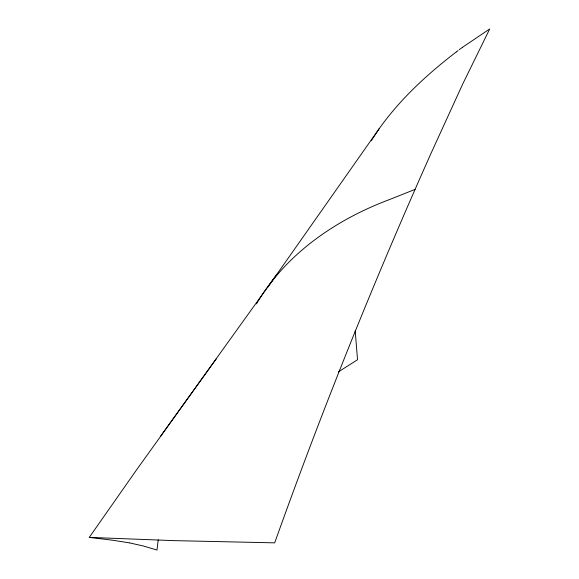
<?xml version="1.0" encoding="UTF-8"?>
<svg xmlns="http://www.w3.org/2000/svg" width="579" height="579" viewBox="0 0 579 579"><rect width="100%" height="100%" fill="white"/><g stroke="black" fill="none" stroke-linecap="round" stroke-linejoin="round"><path stroke-width="0.87" d="M158.212 539.766L156.996 550.05L143.599 546.062L129.92 542.972M256.504 303.881C285.939 253.747 335.994 219.557 389.681 199.494L415.078 189.384M371.313 140.726L372.022 139.568M372.377 138.996L378.579 129.566M378.652 129.457C399.763 99.458 427.114 74.365 456.093 52.081M379.332 128.487L267.57 287.51M129.667 542.921L112.775 540.229L89.275 537.392L136.485 469.974L216.546 358.488M160.383 436.465L276.415 274.895M456.266 51.951L458.119 50.547M459.292 49.664L462.433 47.355M462.512 47.297L489.725 28.95L462.78 83.904L431.442 152.422C374.208 280.489 321.794 410.721 274.692 542.849L173.599 540.62L89.311 537.384M338.382 371.906L357.525 359.718L355.216 330.877"/></g></svg>
